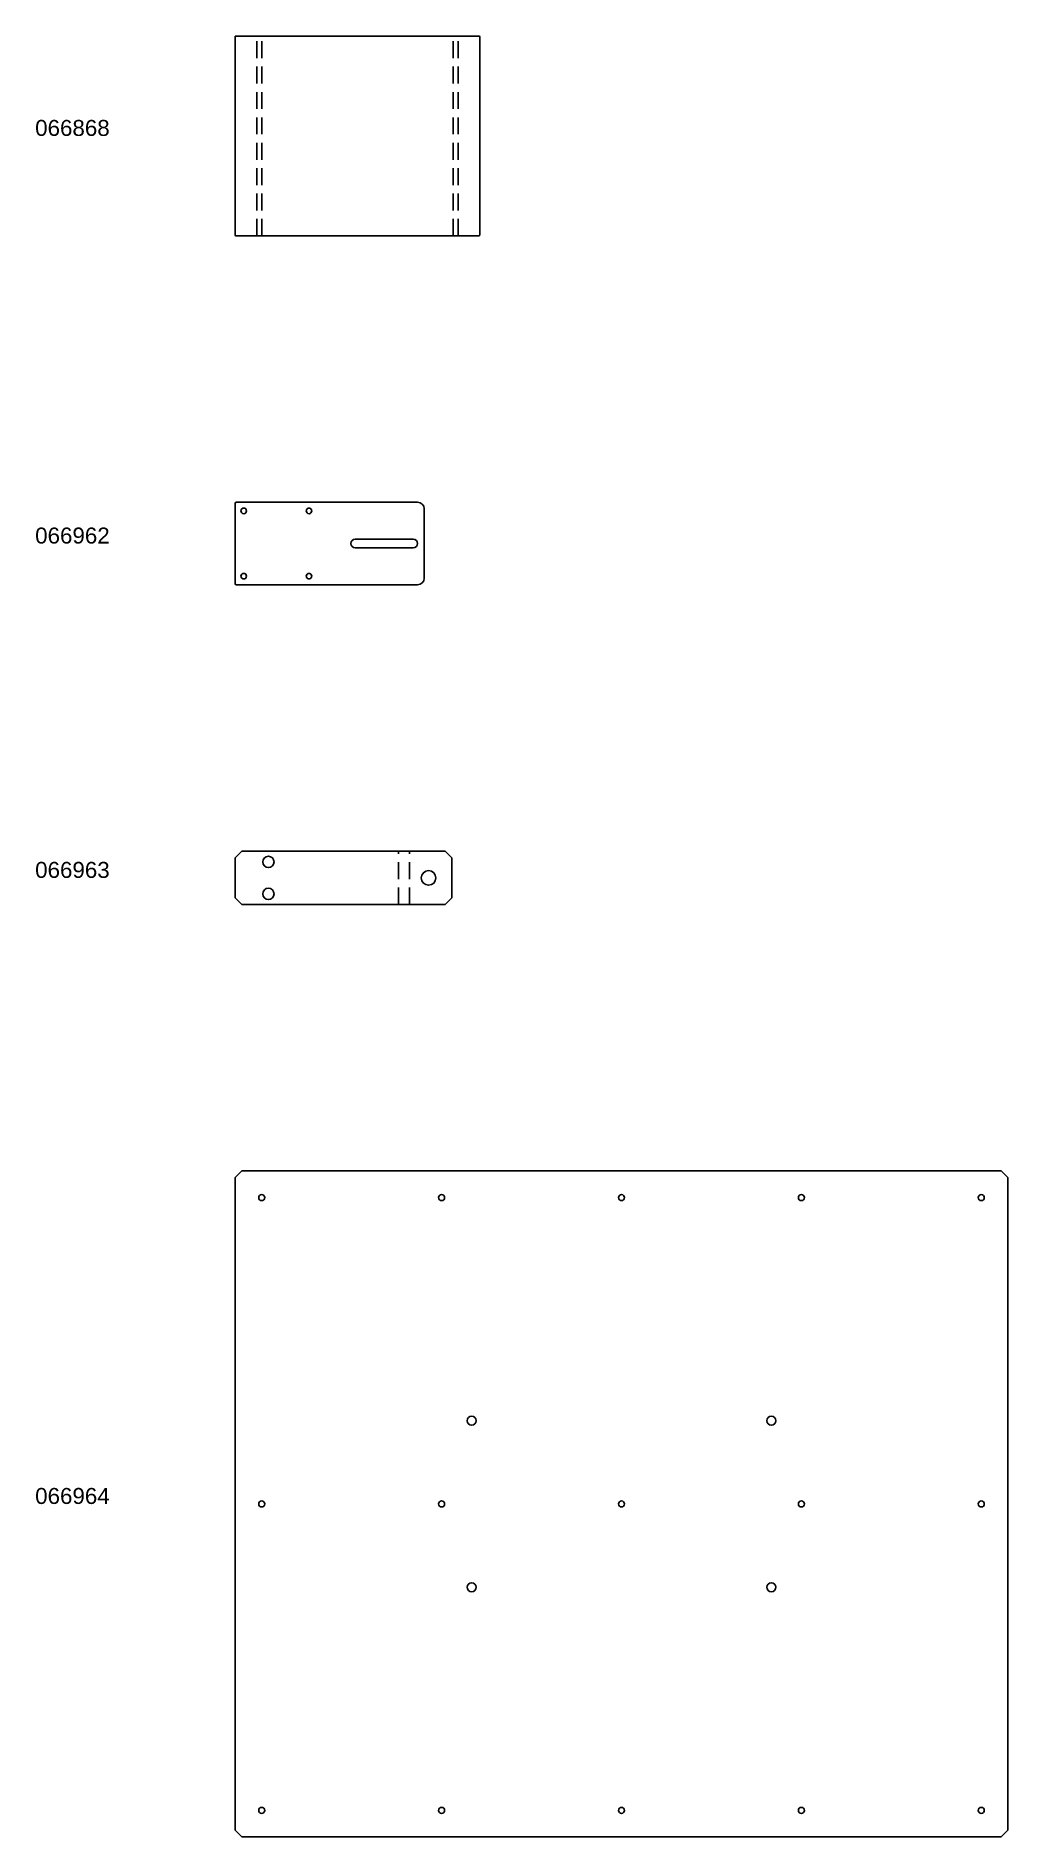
# Model space of a CAD drawing. Extents: x -149 to 580, y 0 to 1352.
import ezdxf

# ---------------------------------------------------------------- set-up
doc = ezdxf.new("R2010")
doc.units = 0
doc.header["$MEASUREMENT"] = 0
doc.linetypes.add('DASHED', pattern=[19.05, 12.7, -6.35])
doc.layers.get('0').update_dxf_attribs({"linetype": 'CONTINUOUS'})
doc.styles.get("Standard").update_dxf_attribs({"font": 'arial.ttf'})

msp = doc.modelspace()

# ---------------------------------------------------------------- linework, layer by layer
for p, q in [((183.14, 1352), (0.5, 1352)), ((0, 1351.5), (0, 1202.5)), ((183.64, 1202.5), (183.64, 1351.5)), ((0.5, 1202), (183.14, 1202)), ((0, 1001), (0, 941)), ((137, 1002), (1, 1002)), ((142, 945), (142, 997)), ((90.25, 974.25), (133.75, 974.25)), ((90.25, 967.75), (133.75, 967.75)), ((1, 940), (137, 940)), ((5, 740), (0, 735)), ((0, 735), (0, 705)), ((157.68, 740), (5, 740)), ((162.68, 735), (157.68, 740)), ((162.68, 705), (162.68, 735)), ((0, 705), (5, 700)), ((157.68, 700), (162.68, 705)), ((5, 700), (157.68, 700)), ((5, 500), (0, 495)), ((0, 495), (0, 5)), ((575, 500), (5, 500)), ((580, 495), (575, 500)), ((580, 5), (580, 495)), ((0, 5), (5, 0)), ((5, 0), (575, 0)), ((575, 0), (580, 5))]:
    msp.add_line(p, q)
at = {"linetype": 'DASHED'}
for p, q in [((16.32, 1202), (16.32, 1352)), ((20, 1202), (20, 1352)), ((163.64, 1202), (163.64, 1352)), ((167.32, 1202), (167.32, 1352)), ((122.68, 700), (122.68, 740)), ((131, 700), (131, 740))]:
    msp.add_line(p, q, dxfattribs=at)
for centre, radius in [((6.5, 995.5), 2.1), ((55.5, 995.5), 2.1), ((6.5, 946.5), 2.1), ((55.5, 946.5), 2.1), ((25, 732), 4.25), ((145.18, 720), 5.5), ((25, 708), 4.25), ((20, 480), 2.25), ((155, 480), 2.25), ((290, 480), 2.25), ((425, 480), 2.25), ((560, 480), 2.25), ((177.5, 312.5), 3.4), ((402.5, 312.5), 3.4), ((20, 250), 2.25), ((155, 250), 2.25), ((290, 250), 2.25), ((425, 250), 2.25), ((560, 250), 2.25), ((177.5, 187.5), 3.4), ((402.5, 187.5), 3.4), ((20, 20), 2.25), ((155, 20), 2.25), ((290, 20), 2.25), ((425, 20), 2.25), ((560, 20), 2.25)]:
    msp.add_circle(centre, radius)
for centre, radius, start, end in [((0.5, 1351.5), 0.5, 90, 180), ((183.14, 1351.5), 0.5, 0, 90), ((0.5, 1202.5), 0.5, 180, 270), ((183.14, 1202.5), 0.5, 270, 0), ((1, 1001), 1, 90, 180), ((137, 997), 5, 0, 90), ((90.25, 971), 3.25, 90, 270), ((133.75, 971), 3.25, 270, 90), ((1, 941), 1, 180, 270), ((137, 945), 5, 270, 0)]:
    msp.add_arc(centre, radius, start, end)

# ---------------------------------------------------------------- texts
for s, p in [('066868', (-150, 1277)), ('066962', (-150, 971)), ('066963', (-150, 720)), ('066964', (-150, 250))]:
    msp.add_text(s, height=12).set_placement(p)

doc.saveas('drawing.dxf')
